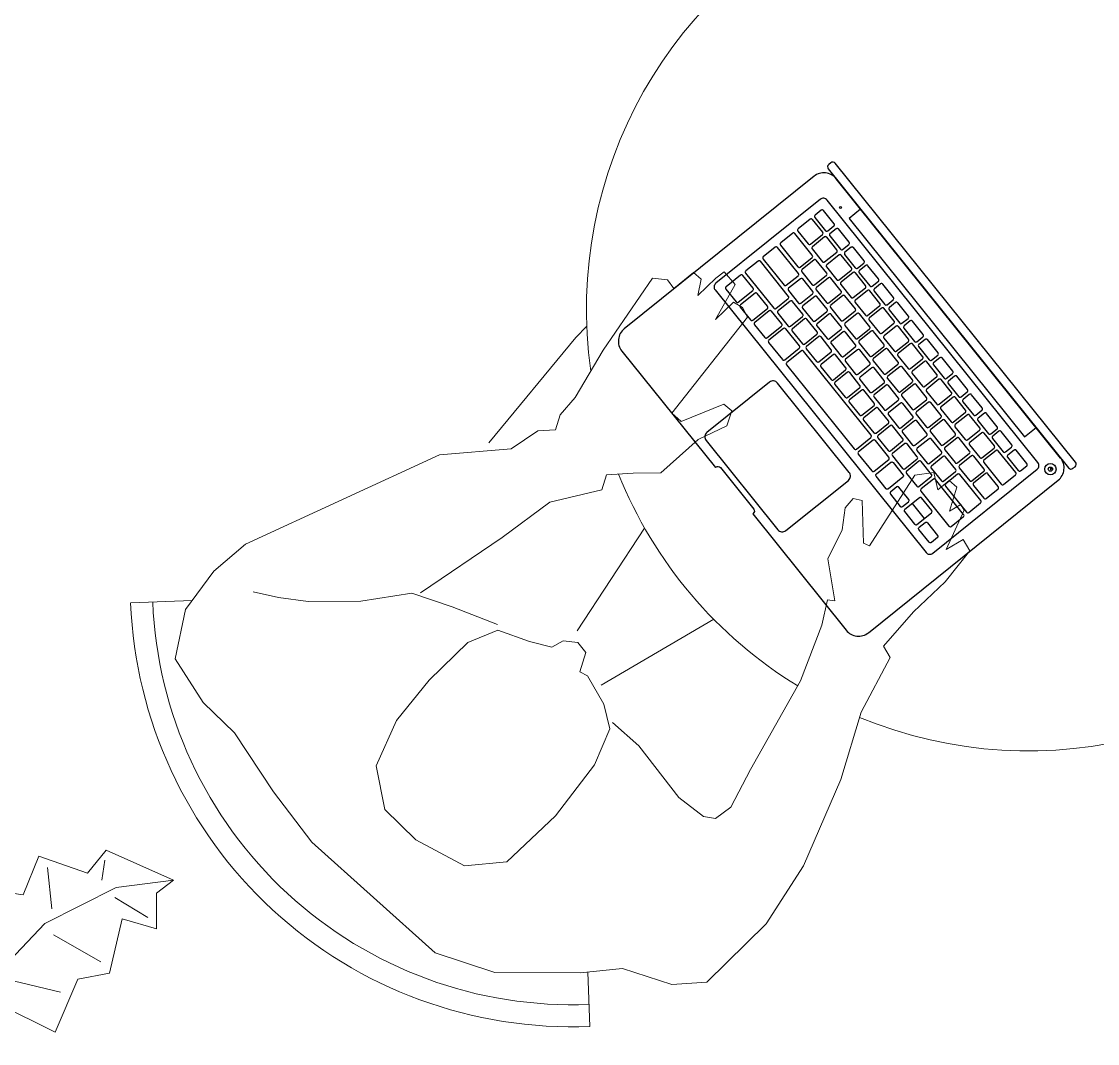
# Model space of a CAD drawing. Header units: millimetres. Extents: x -1911 to 4021, y -174 to 2851.
# Drawn here: x 2307.8 to 2439.3, y 261 to 385.9 of the extents above; entities that cross this region are included whole.
import ezdxf

# ---------------------------------------------------------------- set-up
doc = ezdxf.new("R2010")
doc.units = ezdxf.units.MM
for name, color, linetype, lineweight in [('ARREDI attrezzature - furniture', 175, 'Continuous', 9), ('PERSONE - people', 251, 'Continuous', 5), ('PIANTA - plant', 94, 'Continuous', 13)]:
    doc.layers.add(name, color=color, linetype=linetype, lineweight=lineweight)
doc.layers.add('mac_dwg', color=7, linetype='Continuous')

# ---------------------------------------------------------------- blocks, each defined once
blk = doc.blocks.new('pianta1')
at = {"layer": 'ARREDI attrezzature - furniture'}
for centre, radius, start, end in [((6015.66, 1844.21), 10.76, 62.5812, 151.2714), ((6015.81, 1844.02), 9.25, 67.3711, 147.472), ((6015.57, 1844.59), 10.5, 358.6147, 55.1169), ((6015.57, 1844.59), 8.75, 348.1647, 58.6725), ((6015.79, 1844.64), 10.73, 161.2017, 206.0918), ((6016.09, 1844.58), 9.24, 158.4094, 200.0301), ((6015.73, 1845.24), 9.18, 213.8219, 304.9414), ((6015.62, 1844.88), 10.72, 214.3757, 300.1028)]:
    blk.add_arc(centre, radius, start, end, dxfattribs=at)
at = {"layer": 'PIANTA - plant'}
for p, q in [((6028.77, 1867.9), (6030.68, 1872.63)), ((6030.68, 1872.63), (6036.63, 1870.54)), ((6036.63, 1870.54), (6038.9, 1873.35)), ((6038.9, 1873.35), (6047.14, 1869.69)), ((6031.73, 1871.23), (6032.27, 1866.16)), ((6038.73, 1872.12), (6038.39, 1869.67)), ((5984.08, 1861.91), (5986.55, 1870.57)), ((5986.55, 1870.57), (5988.41, 1868.72)), ((5986.55, 1870.57), (5988.41, 1863.77)), ((5988.41, 1868.72), (5992.74, 1869.34)), ((5992.74, 1869.34), (5992.12, 1865)), ((6021.42, 1864.56), (6022.64, 1868.76)), ((6022.64, 1868.76), (6028.77, 1867.9)), ((6040.14, 1868.8), (6031.4, 1864.4)), ((6047.14, 1869.69), (6040.14, 1868.8)), ((6047.14, 1869.69), (6045.04, 1868.11)), ((5989.65, 1863.77), (5991.5, 1868.1)), ((6023.69, 1867.36), (6025.81, 1860.19)), ((6039.97, 1867.57), (6044, 1865.13)), ((6045.04, 1868.11), (6045.05, 1863.73)), ((5992.12, 1865), (5998.93, 1864.39)), ((6040.85, 1864.95), (6039.29, 1858.3)), ((6045.05, 1863.73), (6040.85, 1864.95)), ((5988.41, 1863.77), (5993.98, 1855.72)), ((5998.93, 1864.39), (6000.17, 1860.67)), ((6021.42, 1864.56), (6022.84, 1856.86)), ((6031.4, 1864.4), (6024.21, 1856.8)), ((5997.69, 1863.15), (5995.22, 1856.96)), ((6038.23, 1859.69), (6032.45, 1863.01)), ((5987.17, 1860.05), (5984.08, 1861.91)), ((5985.32, 1861.91), (5987.79, 1861.91)), ((5985.93, 1853.87), (5987.17, 1860.05)), ((6000.17, 1860.67), (6006.97, 1858.82)), ((6001.4, 1852.01), (6002.02, 1858.82)), ((6006.97, 1858.82), (6003.88, 1849.54)), ((6039.29, 1858.3), (6035.44, 1857.59)), ((6022.84, 1856.86), (6022.72, 1855.86)), ((6026.69, 1857.57), (6033.34, 1856.01)), ((6035.44, 1857.59), (6032.65, 1851.11)), ((5987.17, 1855.1), (5992.12, 1856.34)), ((5993.98, 1855.72), (6002.99, 1849.56)), ((6022.72, 1855.86), (6017.26, 1850.41)), ((6019.16, 1851.2), (6023.89, 1855.46)), ((6032.65, 1851.11), (6023.89, 1855.46)), ((5990.88, 1852.63), (5985.93, 1853.87)), ((5990.88, 1846.44), (5990.88, 1852.63)), ((6017.26, 1850.41), (6014.59, 1846.3)), ((6019.16, 1851.2), (6016.02, 1845.84)), ((6001, 1849.68), (5992.53, 1848.67)), ((6011.69, 1848.54), (6003.88, 1849.54)), ((5995.22, 1845.82), (6003.56, 1848.58)), ((6011.39, 1847.44), (6003.56, 1848.58)), ((6014.59, 1846.3), (6011.69, 1848.54)), ((5995.22, 1845.82), (5990.88, 1846.44)), ((6013.35, 1845.84), (6011.39, 1847.44)), ((6028.09, 1845.65), (6032.4, 1846.4)), ((6032.4, 1846.4), (6034.31, 1840.52)), ((6004.94, 1838.43), (6010.68, 1844.93)), ((6010.68, 1844.93), (6013.35, 1845.84)), ((6014.77, 1844.93), (6011.92, 1844.47)), ((6015.48, 1840.82), (6014.77, 1844.93)), ((6016.55, 1841.74), (6016.02, 1845.84)), ((6028.09, 1845.65), (6021.79, 1841)), ((6011.92, 1844.47), (6006.11, 1838.03)), ((6031.6, 1844.84), (6026.09, 1839.8)), ((5993.4, 1836.3), (5996.18, 1842.78)), ((5996.18, 1842.78), (6004.94, 1838.43)), ((6021.4, 1840.61), (6016.55, 1841.74)), ((6016.55, 1841.74), (6016.55, 1841.74)), ((6021.79, 1841), (6021.4, 1840.61)), ((6021, 1839.44), (6015.48, 1840.82)), ((6034.31, 1840.52), (6039.4, 1840.87)), ((6039.4, 1840.87), (6040.13, 1834.6)), ((6020.92, 1829.66), (6021, 1839.44)), ((6032.32, 1836.62), (6022.96, 1839.65)), ((6038.61, 1839.31), (6034.28, 1836.6)), ((6002.15, 1836.32), (5995.49, 1837.88)), ((5997.44, 1829.49), (6004.62, 1837.17)), ((6006.11, 1838.03), (6005.99, 1837.03)), ((6024.11, 1837.86), (6025.63, 1831.19)), ((5989.55, 1835.59), (5993.4, 1836.3)), ((6007.41, 1829.33), (6005.99, 1837.03)), ((6040.11, 1830.69), (6032.32, 1836.62)), ((5987.99, 1828.94), (5989.55, 1835.59)), ((6031.09, 1828.41), (6031.53, 1835.06)), ((6040.13, 1834.6), (6043.65, 1833.79)), ((5990.6, 1834.2), (5996.38, 1830.88)), ((6005.14, 1826.53), (6003.03, 1833.7)), ((6042.47, 1833.41), (6040.12, 1832.65)), ((6043.65, 1833.79), (6043.97, 1824.79)), ((6043.97, 1824.79), (6040.11, 1830.69)), ((5983.78, 1830.16), (5987.99, 1828.94)), ((5983.79, 1825.78), (5983.78, 1830.16)), ((5988.7, 1825.09), (5997.44, 1829.49)), ((6007.41, 1829.33), (6006.2, 1825.13)), ((6027.97, 1830), (6020.92, 1829.66)), ((6030.29, 1826.85), (6027.97, 1830)), ((6038.93, 1830.31), (6038.5, 1825.61)), ((5988.87, 1826.32), (5984.84, 1828.76)), ((6036.96, 1828.37), (6030.29, 1826.85)), ((6037.71, 1824.06), (6036.96, 1828.37)), ((5997.1, 1822.66), (5996.57, 1827.73)), ((5981.7, 1824.2), (5983.79, 1825.78)), ((6000.07, 1825.99), (5998.15, 1821.26)), ((6006.2, 1825.13), (6000.07, 1825.99)), ((6041.63, 1825.98), (6037.71, 1824.06)), ((6043.97, 1824.79), (6041.63, 1825.98)), ((5981.7, 1824.2), (5988.7, 1825.09)), ((5989.93, 1820.54), (5981.7, 1824.2)), ((5990.1, 1821.77), (5990.45, 1824.22)), ((5992.2, 1823.35), (5989.93, 1820.54)), ((5998.15, 1821.26), (5992.2, 1823.35))]:
    blk.add_line(p, q, dxfattribs=at)
blk = doc.blocks.new('portatile')
at = {"layer": 'mac_dwg'}
blk.add_line((1459.6, 504.95), (1461.95, 504.95), dxfattribs=at)
for points in [[(1468.17, 523.68), (1421.31, 523.68, 0.414214), (1420.92, 523.29), (1420.92, 522.97, 0.414214), (1421.31, 522.58), (1468.17, 522.58, 0.414214), (1468.56, 522.97), (1468.56, 523.29, 0.414214)], [(1441.12, 488.97), (1441.12, 489.05, -0.414214), (1441.51, 489.44), (1448, 489.44, -0.414214), (1448.38, 489.05), (1448.38, 488.97), (1466.63, 488.97, 0.414214), (1468.56, 490.9), (1468.56, 520.65, 0.414214), (1466.63, 522.58), (1422.85, 522.58, 0.414214), (1420.92, 520.65), (1420.92, 490.9, 0.414214), (1422.85, 488.97)], [(1466.95, 521.02, 0.075623), (1466.87, 521.02), (1466.87, 520.76), (1466.95, 520.76)], [(1465.33, 520.07), (1424.18, 520.07, 0.414214), (1423.6, 519.49), (1423.6, 503.11, 0.414214), (1424.18, 502.53), (1465.33, 502.53, 0.414214), (1465.91, 503.11), (1465.91, 519.49, 0.414214)], [(1426.99, 518.95), (1424.91, 518.95, 0.414214), (1424.71, 518.75), (1424.71, 517.78, 0.414214), (1424.91, 517.58), (1426.99, 517.58, 0.414214), (1427.18, 517.78), (1427.18, 518.75, 0.414214)], [(1429.89, 518.95), (1427.81, 518.95, 0.414214), (1427.61, 518.75), (1427.61, 517.78, 0.414214), (1427.81, 517.58), (1429.89, 517.58, 0.414214), (1430.08, 517.78), (1430.08, 518.75, 0.414214)], [(1432.8, 518.95), (1430.72, 518.95, 0.414214), (1430.53, 518.75), (1430.53, 517.78, 0.414214), (1430.72, 517.58), (1432.8, 517.58, 0.414214), (1433, 517.78), (1433, 518.75, 0.414214)], [(1435.65, 518.95), (1433.57, 518.95, 0.414214), (1433.37, 518.75), (1433.37, 517.78, 0.414214), (1433.57, 517.58), (1435.65, 517.58, 0.414214), (1435.84, 517.78), (1435.84, 518.75, 0.414214)], [(1438.55, 518.95), (1436.47, 518.95, 0.414214), (1436.27, 518.75), (1436.27, 517.78, 0.414214), (1436.47, 517.58), (1438.55, 517.58, 0.414214), (1438.74, 517.78), (1438.74, 518.75, 0.414214)], [(1441.47, 518.95), (1439.38, 518.95, 0.414214), (1439.19, 518.75), (1439.19, 517.78, 0.414214), (1439.38, 517.58), (1441.47, 517.58, 0.414214), (1441.66, 517.78), (1441.66, 518.75, 0.414214)], [(1444.35, 518.95), (1442.27, 518.95, 0.414214), (1442.07, 518.75), (1442.07, 517.78, 0.414214), (1442.27, 517.58), (1444.35, 517.58, 0.414214), (1444.54, 517.78), (1444.54, 518.75, 0.414214)], [(1447.24, 518.95), (1445.15, 518.95, 0.414214), (1444.96, 518.75), (1444.96, 517.78, 0.414214), (1445.15, 517.58), (1447.24, 517.58, 0.414214), (1447.43, 517.78), (1447.43, 518.75, 0.414214)], [(1450.11, 518.95), (1448.03, 518.95, 0.414214), (1447.83, 518.75), (1447.83, 517.78, 0.414214), (1448.03, 517.58), (1450.11, 517.58, 0.414214), (1450.3, 517.78), (1450.3, 518.75, 0.414214)], [(1453, 518.95), (1450.91, 518.95, 0.414214), (1450.72, 518.75), (1450.72, 517.78, 0.414214), (1450.91, 517.58), (1453, 517.58, 0.414214), (1453.19, 517.78), (1453.19, 518.75, 0.414214)], [(1455.87, 518.95), (1453.79, 518.95, 0.414214), (1453.59, 518.75), (1453.59, 517.78, 0.414214), (1453.79, 517.58), (1455.87, 517.58, 0.414214), (1456.06, 517.78), (1456.06, 518.75, 0.414214)], [(1458.8, 518.95), (1456.72, 518.95, 0.414214), (1456.52, 518.75), (1456.52, 517.78, 0.414214), (1456.72, 517.58), (1458.8, 517.58, 0.414214), (1458.99, 517.78), (1458.99, 518.75, 0.414214)], [(1461.64, 518.95), (1459.56, 518.95, 0.414214), (1459.36, 518.75), (1459.36, 517.78, 0.414214), (1459.56, 517.58), (1461.64, 517.58, 0.414214), (1461.83, 517.78), (1461.83, 518.75, 0.414214)], [(1464.58, 518.95), (1462.5, 518.95, 0.414214), (1462.31, 518.75), (1462.31, 517.78, 0.414214), (1462.5, 517.58), (1464.58, 517.58, 0.414214), (1464.78, 517.78), (1464.78, 518.75, 0.414214)], [(1426.91, 517.2), (1424.91, 517.2, 0.414214), (1424.71, 517.01), (1424.71, 515.11, 0.414214), (1424.91, 514.91), (1426.91, 514.91, 0.414214), (1427.1, 515.11), (1427.1, 517.01, 0.414214)], [(1429.7, 517.2), (1427.7, 517.2, 0.414214), (1427.51, 517.01), (1427.51, 515.11, 0.414214), (1427.7, 514.91), (1429.7, 514.91, 0.414214), (1429.89, 515.11), (1429.89, 517.01, 0.414214)], [(1432.52, 517.2), (1430.52, 517.2, 0.414214), (1430.33, 517.01), (1430.33, 515.11, 0.414214), (1430.52, 514.91), (1432.52, 514.91, 0.414214), (1432.71, 515.11), (1432.71, 517.01, 0.414214)], [(1435.29, 517.2), (1433.29, 517.2, 0.414214), (1433.09, 517.01), (1433.09, 515.11, 0.414214), (1433.29, 514.91), (1435.29, 514.91, 0.414214), (1435.48, 515.11), (1435.48, 517.01, 0.414214)], [(1438.08, 517.2), (1436.08, 517.2, 0.414214), (1435.88, 517.01), (1435.88, 515.11, 0.414214), (1436.08, 514.91), (1438.08, 514.91, 0.414214), (1438.27, 515.11), (1438.27, 517.01, 0.414214)], [(1440.84, 517.2), (1438.84, 517.2, 0.414214), (1438.65, 517.01), (1438.65, 515.11, 0.414214), (1438.84, 514.91), (1440.84, 514.91, 0.414214), (1441.04, 515.11), (1441.04, 517.01, 0.414214)], [(1443.68, 517.2), (1441.68, 517.2, 0.414214), (1441.49, 517.01), (1441.49, 515.11, 0.414214), (1441.68, 514.91), (1443.68, 514.91, 0.414214), (1443.87, 515.11), (1443.87, 517.01, 0.414214)], [(1446.43, 517.2), (1444.43, 517.2, 0.414214), (1444.24, 517.01), (1444.24, 515.11, 0.414214), (1444.43, 514.91), (1446.43, 514.91, 0.414214), (1446.62, 515.11), (1446.62, 517.01, 0.414214)], [(1449.21, 517.2), (1447.21, 517.2, 0.414214), (1447.02, 517.01), (1447.02, 515.11, 0.414214), (1447.21, 514.91), (1449.21, 514.91, 0.414214), (1449.4, 515.11), (1449.4, 517.01, 0.414214)], [(1452.02, 517.2), (1450.02, 517.2, 0.414214), (1449.82, 517.01), (1449.82, 515.11, 0.414214), (1450.02, 514.91), (1452.02, 514.91, 0.414214), (1452.21, 515.11), (1452.21, 517.01, 0.414214)], [(1454.8, 517.2), (1452.8, 517.2, 0.414214), (1452.6, 517.01), (1452.6, 515.11, 0.414214), (1452.8, 514.91), (1454.8, 514.91, 0.414214), (1454.99, 515.11), (1454.99, 517.01, 0.414214)], [(1457.57, 517.2), (1455.57, 517.2, 0.414214), (1455.38, 517.01), (1455.38, 515.11, 0.414214), (1455.57, 514.91), (1457.57, 514.91, 0.414214), (1457.77, 515.11), (1457.77, 517.01, 0.414214)], [(1460.4, 517.2), (1458.4, 517.2, 0.414214), (1458.2, 517.01), (1458.2, 515.11, 0.414214), (1458.4, 514.91), (1460.4, 514.91, 0.414214), (1460.59, 515.11), (1460.59, 517.01, 0.414214)], [(1464.58, 517.2), (1461.17, 517.2, 0.414214), (1460.98, 517.01), (1460.98, 515.11, 0.414214), (1461.17, 514.91), (1464.58, 514.91, 0.414214), (1464.78, 515.11), (1464.78, 517.01, 0.414214)], [(1428.31, 514.45), (1424.91, 514.45, 0.414214), (1424.71, 514.26), (1424.71, 512.38, 0.414214), (1424.91, 512.18), (1428.31, 512.18, 0.414214), (1428.51, 512.38), (1428.51, 514.26, 0.414214)], [(1431.11, 514.45), (1429.08, 514.45, 0.414214), (1428.89, 514.26), (1428.89, 512.38, 0.414214), (1429.08, 512.18), (1431.11, 512.18, 0.414214), (1431.3, 512.38), (1431.3, 514.26, 0.414214)], [(1433.92, 514.45), (1431.89, 514.45, 0.414214), (1431.7, 514.26), (1431.7, 512.38, 0.414214), (1431.89, 512.18), (1433.92, 512.18, 0.414214), (1434.11, 512.38), (1434.11, 514.26, 0.414214)], [(1436.71, 514.45), (1434.68, 514.45, 0.414214), (1434.49, 514.26), (1434.49, 512.38, 0.414214), (1434.68, 512.18), (1436.71, 512.18, 0.414214), (1436.9, 512.38), (1436.9, 514.26, 0.414214)], [(1439.53, 514.45), (1437.5, 514.45, 0.414214), (1437.31, 514.26), (1437.31, 512.38, 0.414214), (1437.5, 512.18), (1439.53, 512.18, 0.414214), (1439.72, 512.38), (1439.72, 514.26, 0.414214)], [(1442.27, 514.45), (1440.25, 514.45, 0.414214), (1440.05, 514.26), (1440.05, 512.38, 0.414214), (1440.25, 512.18), (1442.27, 512.18, 0.414214), (1442.47, 512.38), (1442.47, 514.26, 0.414214)], [(1445.05, 514.45), (1443.02, 514.45, 0.414214), (1442.83, 514.26), (1442.83, 512.38, 0.414214), (1443.02, 512.18), (1445.05, 512.18, 0.414214), (1445.24, 512.38), (1445.24, 514.26, 0.414214)], [(1447.85, 514.45), (1445.82, 514.45, 0.414214), (1445.63, 514.26), (1445.63, 512.38, 0.414214), (1445.82, 512.18), (1447.85, 512.18, 0.414214), (1448.04, 512.38), (1448.04, 514.26, 0.414214)], [(1450.61, 514.45), (1448.58, 514.45, 0.414214), (1448.39, 514.26), (1448.39, 512.38, 0.414214), (1448.58, 512.18), (1450.61, 512.18, 0.414214), (1450.8, 512.38), (1450.8, 514.26, 0.414214)], [(1453.43, 514.45), (1451.4, 514.45, 0.414214), (1451.21, 514.26), (1451.21, 512.38, 0.414214), (1451.4, 512.18), (1453.43, 512.18, 0.414214), (1453.62, 512.38), (1453.62, 514.26, 0.414214)], [(1456.2, 514.45), (1454.18, 514.45, 0.414214), (1453.98, 514.26), (1453.98, 512.38, 0.414214), (1454.18, 512.18), (1456.2, 512.18, 0.414214), (1456.39, 512.38), (1456.39, 514.26, 0.414214)], [(1459, 514.45), (1456.98, 514.45, 0.414214), (1456.78, 514.26), (1456.78, 512.38, 0.414214), (1456.98, 512.18), (1459, 512.18, 0.414214), (1459.2, 512.38), (1459.2, 514.26, 0.414214)], [(1461.84, 514.45), (1459.81, 514.45, 0.414214), (1459.62, 514.26), (1459.62, 512.38, 0.414214), (1459.81, 512.18), (1461.84, 512.18, 0.414214), (1462.03, 512.38), (1462.03, 514.26, 0.414214)], [(1464.58, 514.45), (1462.56, 514.45, 0.414214), (1462.36, 514.26), (1462.36, 512.38, 0.414214), (1462.56, 512.18), (1464.58, 512.18, 0.414214), (1464.78, 512.38), (1464.78, 514.26, 0.414214)], [(1428.99, 511.72), (1424.91, 511.72, 0.414214), (1424.71, 511.52), (1424.71, 509.66, 0.414214), (1424.91, 509.47), (1428.99, 509.47, 0.414214), (1429.18, 509.66), (1429.18, 511.52, 0.414214)], [(1431.81, 511.72), (1429.83, 511.72, 0.414214), (1429.64, 511.52), (1429.64, 509.66, 0.414214), (1429.83, 509.47), (1431.81, 509.47, 0.414214), (1432, 509.66), (1432, 511.52, 0.414214)], [(1434.58, 511.72), (1432.61, 511.72, 0.414214), (1432.42, 511.52), (1432.42, 509.66, 0.414214), (1432.61, 509.47), (1434.58, 509.47, 0.414214), (1434.78, 509.66), (1434.78, 511.52, 0.414214)], [(1437.37, 511.72), (1435.39, 511.72, 0.414214), (1435.2, 511.52), (1435.2, 509.66, 0.414214), (1435.39, 509.47), (1437.37, 509.47, 0.414214), (1437.56, 509.66), (1437.56, 511.52, 0.414214)], [(1440.14, 511.72), (1438.17, 511.72, 0.414214), (1437.98, 511.52), (1437.98, 509.66, 0.414214), (1438.17, 509.47), (1440.14, 509.47, 0.414214), (1440.34, 509.66), (1440.34, 511.52, 0.414214)], [(1442.94, 511.72), (1440.96, 511.72, 0.414214), (1440.77, 511.52), (1440.77, 509.66, 0.414214), (1440.96, 509.47), (1442.94, 509.47, 0.414214), (1443.13, 509.66), (1443.13, 511.52, 0.414214)], [(1445.75, 511.72), (1443.78, 511.72, 0.414214), (1443.59, 511.52), (1443.59, 509.66, 0.414214), (1443.78, 509.47), (1445.75, 509.47, 0.414214), (1445.95, 509.66), (1445.95, 511.52, 0.414214)], [(1448.51, 511.72), (1446.54, 511.72, 0.414214), (1446.34, 511.52), (1446.34, 509.66, 0.414214), (1446.54, 509.47), (1448.51, 509.47, 0.414214), (1448.7, 509.66), (1448.7, 511.52, 0.414214)], [(1451.33, 511.72), (1449.35, 511.72, 0.414214), (1449.16, 511.52), (1449.16, 509.66, 0.414214), (1449.35, 509.47), (1451.33, 509.47, 0.414214), (1451.52, 509.66), (1451.52, 511.52, 0.414214)], [(1454.07, 511.72), (1452.1, 511.72, 0.414214), (1451.9, 511.52), (1451.9, 509.66, 0.414214), (1452.1, 509.47), (1454.07, 509.47, 0.414214), (1454.26, 509.66), (1454.26, 511.52, 0.414214)], [(1456.9, 511.72), (1454.92, 511.72, 0.414214), (1454.73, 511.52), (1454.73, 509.66, 0.414214), (1454.92, 509.47), (1456.9, 509.47, 0.414214), (1457.09, 509.66), (1457.09, 511.52, 0.414214)], [(1459.68, 511.72), (1457.71, 511.72, 0.414214), (1457.51, 511.52), (1457.51, 509.66, 0.414214), (1457.71, 509.47), (1459.68, 509.47, 0.414214), (1459.87, 509.66), (1459.87, 511.52, 0.414214)], [(1464.58, 511.72), (1460.5, 511.72, 0.414214), (1460.3, 511.52), (1460.3, 509.66, 0.414214), (1460.5, 509.47), (1464.58, 509.47, 0.414214), (1464.78, 509.66), (1464.78, 511.52, 0.414214)], [(1430.4, 509.03), (1424.91, 509.03, 0.414214), (1424.71, 508.84), (1424.71, 506.92, 0.414214), (1424.91, 506.72), (1430.4, 506.72, 0.414214), (1430.59, 506.92), (1430.59, 508.84, 0.414214)], [(1433.2, 509.03), (1431.19, 509.03, 0.414214), (1430.99, 508.84), (1430.99, 506.92, 0.414214), (1431.19, 506.72), (1433.2, 506.72, 0.414214), (1433.39, 506.92), (1433.39, 508.84, 0.414214)], [(1435.99, 509.03), (1433.98, 509.03, 0.414214), (1433.79, 508.84), (1433.79, 506.92, 0.414214), (1433.98, 506.72), (1435.99, 506.72, 0.414214), (1436.18, 506.92), (1436.18, 508.84, 0.414214)], [(1438.76, 509.03), (1436.75, 509.03, 0.414214), (1436.56, 508.84), (1436.56, 506.92, 0.414214), (1436.75, 506.72), (1438.76, 506.72, 0.414214), (1438.95, 506.92), (1438.95, 508.84, 0.414214)], [(1441.59, 509.03), (1439.58, 509.03, 0.414214), (1439.39, 508.84), (1439.39, 506.92, 0.414214), (1439.58, 506.72), (1441.59, 506.72, 0.414214), (1441.78, 506.92), (1441.78, 508.84, 0.414214)], [(1444.35, 509.03), (1442.34, 509.03, 0.414214), (1442.15, 508.84), (1442.15, 506.92, 0.414214), (1442.34, 506.72), (1444.35, 506.72, 0.414214), (1444.54, 506.92), (1444.54, 508.84, 0.414214)], [(1447.14, 509.03), (1445.13, 509.03, 0.414214), (1444.94, 508.84), (1444.94, 506.92, 0.414214), (1445.13, 506.72), (1447.14, 506.72, 0.414214), (1447.34, 506.92), (1447.34, 508.84, 0.414214)], [(1449.94, 509.03), (1447.93, 509.03, 0.414214), (1447.73, 508.84), (1447.73, 506.92, 0.414214), (1447.93, 506.72), (1449.94, 506.72, 0.414214), (1450.13, 506.92), (1450.13, 508.84, 0.414214)], [(1452.72, 509.03), (1450.71, 509.03, 0.414214), (1450.51, 508.84), (1450.51, 506.92, 0.414214), (1450.71, 506.72), (1452.72, 506.72, 0.414214), (1452.91, 506.92), (1452.91, 508.84, 0.414214)], [(1455.54, 509.03), (1453.54, 509.03, 0.414214), (1453.34, 508.84), (1453.34, 506.92, 0.414214), (1453.54, 506.72), (1455.54, 506.72, 0.414214), (1455.74, 506.92), (1455.74, 508.84, 0.414214)], [(1458.3, 509.03), (1456.29, 509.03, 0.414214), (1456.1, 508.84), (1456.1, 506.92, 0.414214), (1456.29, 506.72), (1458.3, 506.72, 0.414214), (1458.49, 506.92), (1458.49, 508.84, 0.414214)], [(1464.58, 509.03), (1459.09, 509.03, 0.414214), (1458.9, 508.84), (1458.9, 506.92, 0.414214), (1459.09, 506.72), (1464.58, 506.72, 0.414214), (1464.78, 506.92), (1464.78, 508.84, 0.414214)], [(1426.92, 506.28), (1424.91, 506.28, 0.414214), (1424.71, 506.09), (1424.71, 503.81, 0.414214), (1424.91, 503.61), (1426.92, 503.61, 0.414214), (1427.11, 503.81), (1427.11, 506.09, 0.414214)], [(1429.75, 506.28), (1427.74, 506.28, 0.414214), (1427.55, 506.09), (1427.55, 503.81, 0.414214), (1427.74, 503.61), (1429.75, 503.61, 0.414214), (1429.94, 503.81), (1429.94, 506.09, 0.414214)], [(1432.51, 506.28), (1430.5, 506.28, 0.414214), (1430.31, 506.09), (1430.31, 503.81, 0.414214), (1430.5, 503.61), (1432.51, 503.61, 0.414214), (1432.7, 503.81), (1432.7, 506.09, 0.414214)], [(1435.97, 506.28), (1433.28, 506.28, 0.414214), (1433.08, 506.09), (1433.08, 503.81, 0.414214), (1433.28, 503.61), (1435.97, 503.61, 0.414214), (1436.16, 503.81), (1436.16, 506.09, 0.414214)], [(1449.95, 506.28), (1436.78, 506.28, 0.414214), (1436.58, 506.09), (1436.58, 503.81, 0.414214), (1436.78, 503.61), (1449.95, 503.61, 0.414214), (1450.14, 503.81), (1450.14, 506.09, 0.414214)], [(1453.42, 506.28), (1450.77, 506.28, 0.414214), (1450.58, 506.09), (1450.58, 503.81, 0.414214), (1450.77, 503.61), (1453.42, 503.61, 0.414214), (1453.61, 503.81), (1453.61, 506.09, 0.414214)], [(1454.24, 506.28), (1456.2, 506.28, -0.414214), (1456.39, 506.09), (1456.39, 503.81, -0.414214), (1456.2, 503.61), (1454.24, 503.61, -0.414214), (1454.05, 503.81), (1454.05, 506.09, -0.414214)], [(1461.76, 506.28), (1459.79, 506.28, 0.414214), (1459.6, 506.09), (1459.6, 503.81, 0.414214), (1459.79, 503.61), (1461.76, 503.61, 0.414214), (1461.95, 503.81), (1461.95, 506.09, 0.414214)], [(1458.96, 504.94), (1457.03, 504.94, 0.414214), (1456.84, 504.75), (1456.84, 503.81, 0.414214), (1457.03, 503.61), (1458.96, 503.61, 0.414214), (1459.15, 503.81), (1459.15, 504.75, 0.414214)], [(1462.59, 504.94), (1464.58, 504.94, -0.414214), (1464.78, 504.75), (1464.78, 503.81, -0.414214), (1464.58, 503.61), (1462.59, 503.61, -0.414214), (1462.4, 503.81), (1462.4, 504.75, -0.414214)], [(1451.81, 501.34), (1437.81, 501.34, 0.414214), (1437.12, 500.65), (1437.12, 490.84, 0.414214), (1437.81, 490.15), (1451.81, 490.15, 0.414214), (1452.51, 490.84), (1452.51, 500.65, 0.414214)]]:
    blk.add_lwpolyline(points, format="xyb", close=True, dxfattribs=at)
blk.add_lwpolyline([(1461.86, 522.58), (1427.62, 522.58), (1427.62, 520.76), (1461.86, 520.76)], close=True, dxfattribs=at)
for centre, radius in [((1425.92, 520.79), 0.136), ((1466.91, 520.76), 0.696), ((1466.91, 520.76), 0.257)]:
    blk.add_circle(centre, radius, dxfattribs=at)

msp = doc.modelspace()

# ---------------------------------------------------------------- linework, layer by layer
for radius in [200, 190]:
    msp.add_arc((2358.04, 382.78), radius, 180, 270)
at = {"layer": 'ARREDI attrezzature - furniture'}
for p, q in [((2328.62, 315.15), (2321.11, 314.85)), ((2377.24, 263.09), (2376.97, 269.74))]:
    msp.add_line(p, q, dxfattribs=at)
for centre, radius, start, end in [((2430.8, 350.76), 53.99, 247.5699, 188.0846), ((2430.8, 350.76), 53.99, 201.9461, 238.5472), ((2375.05, 317.04), 53.99, 182.3211, 272.3211), ((2375.05, 317.04), 51.29, 182.3211, 272.3211)]:
    msp.add_arc(centre, radius, start, end, dxfattribs=at)
at = {"layer": 'PERSONE - people', "linetype": 'ByBlock'}
for p, q in [((2389.88, 355.22), (2387.49, 353.27)), ((2390.83, 354.39), (2389.88, 355.22)), ((2393.64, 355.29), (2392.62, 354.51)), ((2395, 353.76), (2393.64, 355.29)), ((2384.9, 354.54), (2378.84, 345.71)), ((2386.71, 354.3), (2384.9, 354.54)), ((2387.49, 353.27), (2386.71, 354.3)), ((2392.62, 354.51), (2390.42, 352.39)), ((2390.42, 352.39), (2390.83, 354.39)), ((2392.58, 349.48), (2395, 353.76)), ((2394.78, 351.6), (2392.58, 349.48)), ((2395.9, 350.95), (2394.78, 351.6)), ((2396.51, 349.74), (2395.9, 350.95)), ((2376.85, 348.66), (2375.51, 347.29)), ((2387.23, 338.01), (2396.51, 349.74)), ((2375.51, 347.29), (2364.86, 334.39)), ((2378.84, 345.71), (2375.44, 339.93)), ((2375.44, 339.93), (2373.6, 337.83)), ((2388.37, 337.01), (2387.23, 338.01)), ((2393.61, 339.14), (2388.37, 337.01)), ((2394.56, 338.31), (2393.61, 339.14)), ((2393.96, 336.48), (2394.56, 338.31)), ((2373.6, 337.83), (2373.01, 336)), ((2370.86, 335.86), (2367.6, 333.67)), ((2373.01, 336), (2370.86, 335.86)), ((2390.48, 334.81), (2393.96, 336.48)), ((2385.9, 330.75), (2390.48, 334.81)), ((2358.86, 332.92), (2335.16, 322.04)), ((2367.6, 333.67), (2358.86, 332.92)), ((2378.68, 328.66), (2379.28, 330.49)), ((2379.28, 330.49), (2382.5, 330.7)), ((2382.5, 330.7), (2385.9, 330.75)), ((2416.95, 330.45), (2411.41, 321.83)), ((2419.26, 330.78), (2416.95, 330.45)), ((2419.76, 328.66), (2419.26, 330.78)), ((2421.12, 329.82), (2419.76, 328.66)), ((2422.07, 328.99), (2421.12, 329.82)), ((2421.18, 326.06), (2422.07, 328.99)), ((2372.32, 327.17), (2378.68, 328.66)), ((2409.42, 327.62), (2408.42, 326.48)), ((2410.52, 327.34), (2409.42, 327.62)), ((2366.5, 322.84), (2372.32, 327.17)), ((2408.42, 326.48), (2408.06, 323.77)), ((2410.67, 322.14), (2410.52, 327.34)), ((2420.77, 321.37), (2422.97, 326.18)), ((2422.56, 326.87), (2421.18, 326.06)), ((2422.97, 326.18), (2422.56, 326.87)), ((2375.67, 311.42), (2383.92, 323.98)), ((2408.06, 323.77), (2406.31, 320.24)), ((2356.54, 316.09), (2366.5, 322.84)), ((2422.84, 322.58), (2420.77, 321.37)), ((2423.65, 321.2), (2422.84, 322.58)), ((2335.16, 322.04), (2331.25, 318.74)), ((2411.41, 321.83), (2410.67, 322.14)), ((2420.66, 317.42), (2423.65, 321.2)), ((2406.31, 320.24), (2407.18, 315.1)), ((2331.25, 318.74), (2327.79, 314.03)), ((2416.78, 313.75), (2420.66, 317.42)), ((2339.18, 315.49), (2336.08, 316.18)), ((2355.46, 316.02), (2349.25, 315.07)), ((2360.41, 314.37), (2355.46, 316.02)), ((2342.79, 315.01), (2339.18, 315.49)), ((2349.25, 315.07), (2342.79, 315.01)), ((2365.93, 312.22), (2360.41, 314.37)), ((2406.28, 315.22), (2405.58, 312.12)), ((2407.18, 315.1), (2406.28, 315.22)), ((2327.79, 314.03), (2326.56, 308.03)), ((2413.1, 309.57), (2416.78, 313.75)), ((2378.61, 304.8), (2392.37, 312.84)), ((2405.58, 312.12), (2402.97, 305.32)), ((2365.98, 311.5), (2362.31, 310.01)), ((2369.83, 310.14), (2365.98, 311.5)), ((2362.31, 310.01), (2357.59, 305.39)), ((2372.57, 309.42), (2369.83, 310.14)), ((2373.95, 310.23), (2372.57, 309.42)), ((2375.76, 309.99), (2373.95, 310.23)), ((2376.74, 308.8), (2375.76, 309.99)), ((2413.91, 308.18), (2413.1, 309.57)), ((2326.56, 308.03), (2329.96, 302.69)), ((2375.99, 306.42), (2376.74, 308.8)), ((2410.39, 301.5), (2413.91, 308.18)), ((2376.92, 305.94), (2375.99, 306.42)), ((2357.59, 305.39), (2353.6, 300.47)), ((2378.94, 302.49), (2376.92, 305.94)), ((2402.97, 305.32), (2396.85, 294.51)), ((2329.96, 302.69), (2333.78, 298.99)), ((2379.67, 299.48), (2378.94, 302.49)), ((2407.88, 293.26), (2410.39, 301.5)), ((2353.6, 300.47), (2351.09, 294.92)), ((2383.21, 297.39), (2379.98, 300.22)), ((2333.78, 298.99), (2338.56, 291.77)), ((2377.8, 295.06), (2379.67, 299.48)), ((2388.11, 291.07), (2383.21, 297.39)), ((2351.09, 294.92), (2352.15, 289.61)), ((2373.01, 288.82), (2377.8, 295.06)), ((2396.85, 294.51), (2394.46, 289.87)), ((2403.35, 282.74), (2407.88, 293.26)), ((2338.56, 291.77), (2343.26, 285.62)), ((2391.13, 288.75), (2388.11, 291.07)), ((2352.15, 289.61), (2355.97, 285.91)), ((2394.46, 289.87), (2392.58, 288.49)), ((2367.09, 283.23), (2373.01, 288.82)), ((2392.58, 288.49), (2391.13, 288.75)), ((2343.26, 285.62), (2358.3, 272.08)), ((2355.97, 285.91), (2361.92, 282.72)), ((2361.92, 282.72), (2367.09, 283.23)), ((2398.79, 275.62), (2403.35, 282.74)), ((2391.54, 268.51), (2398.79, 275.62)), ((2358.3, 272.08), (2365.63, 269.69)), ((2365.63, 269.69), (2376.04, 269.65)), ((2376.04, 269.65), (2381.21, 270.17)), ((2381.21, 270.17), (2387.25, 268.23)), ((2387.25, 268.23), (2391.54, 268.51))]:
    msp.add_line(p, q, dxfattribs=at)

# ---------------------------------------------------------------- block references
at = {"color": 159, "true_color": 0x22346e, "rotation": 308.7848296436744}
msp.add_blockref('portatile', (1108.71, 1148.45), dxfattribs=at)
at = {"color": 6}
msp.add_blockref('pianta1', (-3720.79, -1588.71), dxfattribs=at)

doc.saveas('drawing.dxf')
